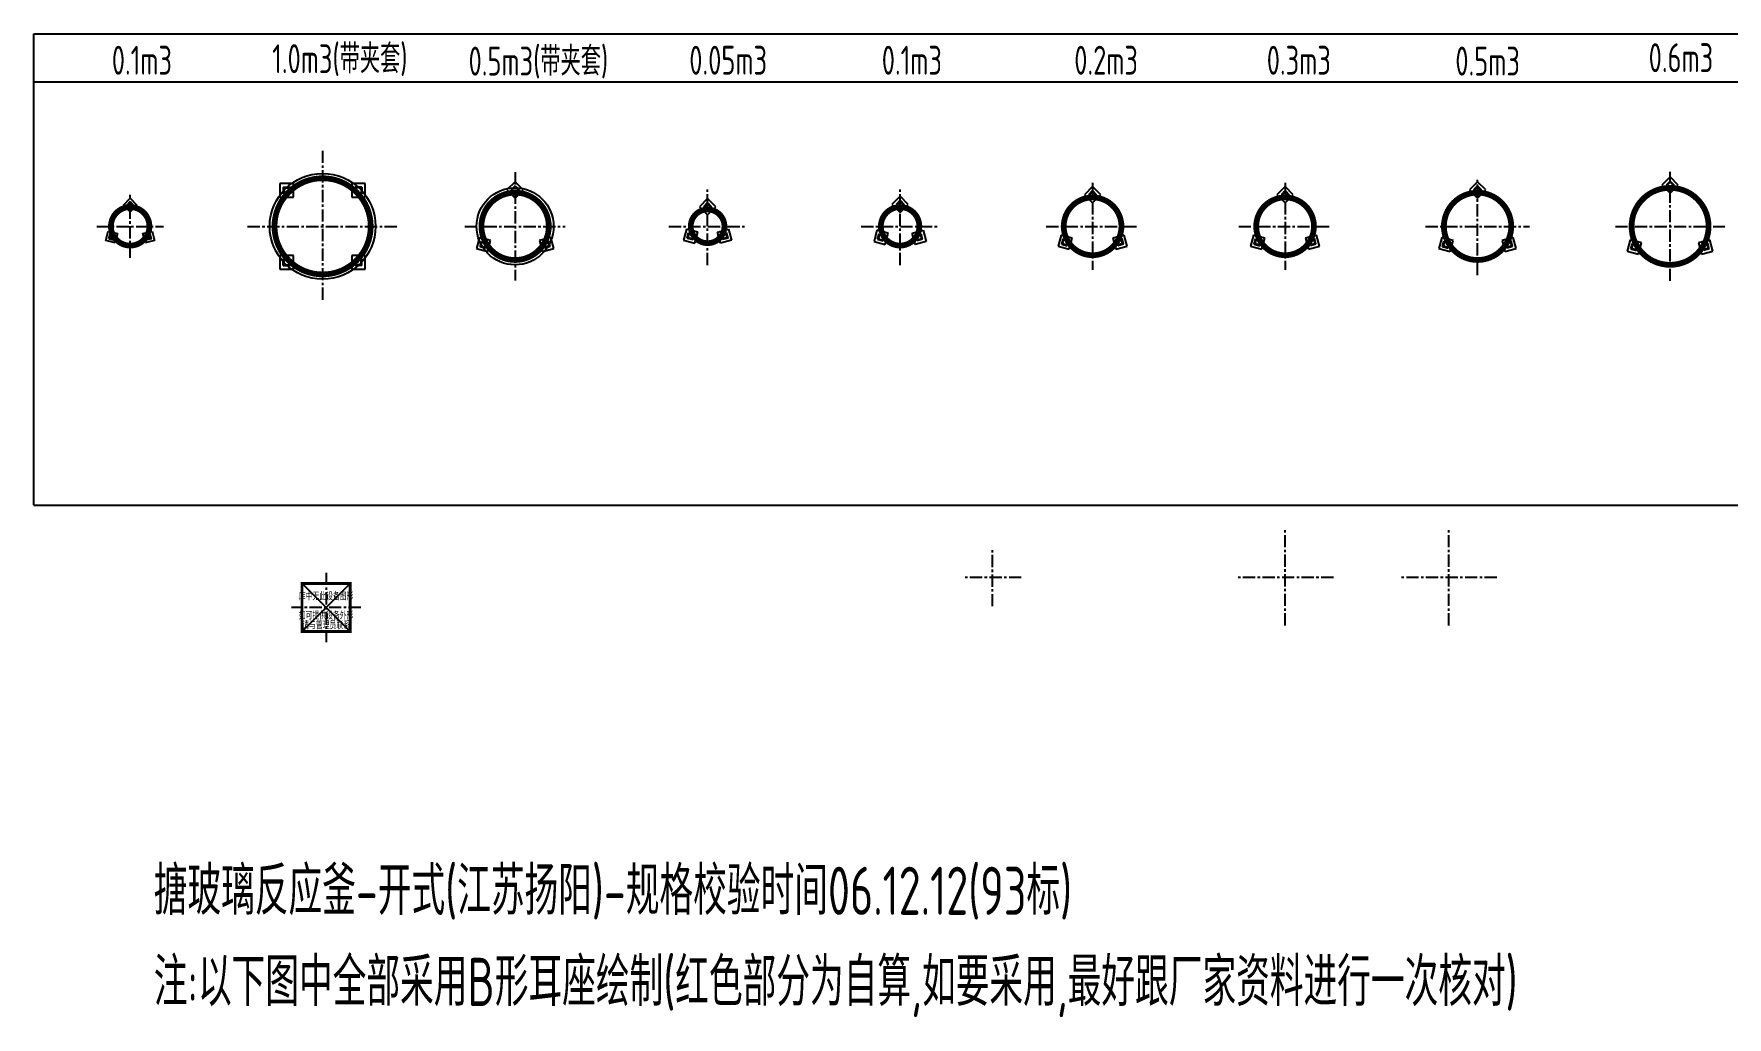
# Model space of a CAD drawing. Header units: millimetres. Extents: x -10878 to 64959, y -43701 to 1476.
# Drawn here: x -5878 to 11715, y -29009 to -18792 of the extents above; entities that cross this region are included whole.
import ezdxf
from ezdxf.enums import TextEntityAlignment as Align

# ---------------------------------------------------------------- set-up
doc = ezdxf.new("R2010")
doc.units = ezdxf.units.MM
doc.linetypes.add('CENTERX2', pattern=[101.6, 63.5, -12.7, 12.7, -12.7])
for name, color, linetype in [('0DataFlow-GsBzCenterLine', 1, 'CENTERX2'), ('0DataFlow-GsBzEquip', 4, 'Continuous'), ('0DataFlow-GsBzEquipComment', 252, 'Continuous'), ('0DataFlow-GsBzEquipDefault', 3, 'Continuous'), ('0DataFlow-GsText', 2, 'Continuous')]:
    doc.layers.add(name, color=color, linetype=linetype)
doc.styles.add('DataFlow', font='tssdeng.shx', dxfattribs={"width": 0.7, "bigfont": 'hztxt.shx'})

# ---------------------------------------------------------------- blocks, each defined once
blk = doc.blocks.new('GsBzTank-V600D800LS')
for p, q in [((0, 513), (-85, 428)), ((-85, 428), (0, 343)), ((0, 471), (-42, 428)), ((-42, 428), (-35, 428)), ((-7, 452), (-28, 431)), ((85, 428), (0, 513)), ((0, 471), (42, 428)), ((0, 343), (85, 428)), ((7, 452), (28, 431)), ((42, 428), (35, 428)), ((-413, -141), (-444, -257)), ((-297, -172), (-413, -141)), ((-328, -288), (-297, -172)), ((413, -141), (297, -172)), ((297, -172), (328, -288)), ((444, -257), (413, -141)), ((-444, -257), (-328, -288)), ((-408, -235), (-392, -177)), ((-408, -235), (-350, -251)), ((-395, -220), (-388, -191)), ((-392, -177), (-389, -184)), ((-388, -232), (-359, -240)), ((-350, -251), (-353, -245)), ((328, -288), (444, -257)), ((408, -235), (350, -251)), ((350, -251), (353, -245)), ((388, -232), (359, -240)), ((395, -220), (388, -191)), ((392, -177), (389, -184)), ((408, -235), (392, -177))]:
    blk.add_line(p, q)
at = {"const_width": 60}
blk.add_lwpolyline([(-400, 0, 0.098491), (-370, -153, 0.098491), (-283, -283, 0.098491), (-153, -370, 0.098491), (0, -400, 0.098491), (153, -370, 0.098491), (283, -283, 0.098491), (370, -153, 0.098491), (400, 0, 0.098491), (370, 153, 0.098491), (283, 283, 0.098491), (153, 370, 0.098491), (0, 400, 0.098491), (-153, 370, 0.098491), (-283, 283, 0.098491), (-370, 153, 0.098491)], format="xyb", close=True, dxfattribs=at)
for centre in [(0, 400), (-346, -200), (346, -200)]:
    blk.add_circle(centre, 13)
for centre, start, end in [((-35, 438), 269.8564, 315), ((0, 445), 45, 135), ((35, 438), 225, 270.1436), ((-386, -223), 165, 255), ((-397, -189), 345, 30.1436), ((-362, -250), 29.8564, 75), ((362, -250), 105, 150.1436), ((397, -189), 149.8564, 195), ((386, -223), 285, 15)]:
    blk.add_arc(centre, 10, start, end)
at = {"layer": '0DataFlow-GsBzCenterLine', "linetype": 'CENTERX2', "ltscale": 2}
for p, q in [((0, -568), (0, 568)), ((-568, 0), (568, 0))]:
    blk.add_line(p, q, dxfattribs=at)
at = {"layer": '0DataFlow-GsBzEquipComment', "style": 'DataFlow', "width": 0.7, "flags": 1}
for tag, p in [('VERSION', (500, -700)), ('SPECIES', (500, -1300)), ('VOLUME', (500, -1500)), ('FLOORHEIGHT', (500, -1700)), ('XPOSITION', (500, -1900)), ('YPOSITION', (500, -2100)), ('EMPTYWEIGHT', (500, -2300)), ('STATICLOAD', (500, -2500)), ('DYNAMICLOAD', (500, -2700)), ('SUPPORMETHOD', (500, -2900)), ('HOLEMETHOD', (500, -3100)), ('BASEMETHOD', (500, -3300)), ('COMMENT', (500, -3500)), ('OPTION', (500, -3700))]:
    blk.add_attdef(tag, p, '', height=150, dxfattribs=at)
at = {"layer": '0DataFlow-GsBzEquipComment', "style": 'DataFlow', "width": 0.7}
for tag, p in [('TAG', (500, -900)), ('GSBZTYPE', (500, -1100))]:
    blk.add_attdef(tag, p, '', height=150, dxfattribs=at)
blk = doc.blocks.new('GsBzTank-V500D700LS')
for p, q in [((0, 463), (-85, 378)), ((-85, 378), (0, 293)), ((0, 421), (-42, 378)), ((-42, 378), (-35, 378)), ((-7, 402), (-28, 381)), ((85, 378), (0, 463)), ((0, 421), (42, 378)), ((0, 293), (85, 378)), ((7, 402), (28, 381)), ((42, 378), (35, 378)), ((-370, -116), (-401, -232)), ((-254, -147), (-370, -116)), ((-364, -210), (-349, -152)), ((-352, -195), (-344, -166)), ((-349, -152), (-345, -159)), ((-285, -263), (-254, -147)), ((370, -116), (254, -147)), ((254, -147), (285, -263)), ((352, -195), (344, -166)), ((349, -152), (345, -159)), ((364, -210), (349, -152)), ((401, -232), (370, -116)), ((-401, -232), (-285, -263)), ((-364, -210), (-306, -226)), ((-345, -207), (-316, -215)), ((-306, -226), (-310, -220)), ((285, -263), (401, -232)), ((364, -210), (306, -226)), ((306, -226), (310, -220)), ((345, -207), (316, -215))]:
    blk.add_line(p, q)
at = {"ltscale": 2, "const_width": 60}
blk.add_lwpolyline([(0, 350, 0.098491), (-134, 323, 0.098491), (-247, 247, 0.098491), (-323, 134, 0.098491), (-350, 0, 0.098491), (-323, -134, 0.098491), (-247, -247, 0.098491), (-134, -323, 0.098491), (0, -350, 0.098491), (134, -323, 0.098491), (247, -247, 0.098491), (323, -134, 0.098491), (350, 0, 0.098491), (323, 134, 0.098491), (247, 247, 0.098491), (134, 323, 0.098491)], format="xyb", close=True, dxfattribs=at)
for centre in [(0, 350), (-303, -175), (303, -175)]:
    blk.add_circle(centre, 13)
for centre, start, end in [((-35, 388), 269.8564, 315), ((0, 395), 45, 135), ((35, 388), 225, 270.1436), ((-354, -164), 345, 30.1436), ((354, -164), 149.8564, 195), ((-342, -198), 165, 255), ((-319, -225), 29.8564, 75), ((319, -225), 105, 150.1436), ((342, -198), 285, 15)]:
    blk.add_arc(centre, 10, start, end)
at = {"layer": '0DataFlow-GsBzCenterLine', "linetype": 'CENTERX2', "ltscale": 2}
for p, q in [((0, -506), (0, 506)), ((-540, 0), (540, 0))]:
    blk.add_line(p, q, dxfattribs=at)
at = {"layer": '0DataFlow-GsBzEquipComment', "style": 'DataFlow', "width": 0.7, "flags": 1}
for tag, p in [('VERSION', (500, -400)), ('SPECIES', (500, -1000)), ('VOLUME', (500, -1200)), ('FLOORHEIGHT', (500, -1400)), ('XPOSITION', (500, -1600)), ('YPOSITION', (500, -1800)), ('EMPTYWEIGHT', (500, -2000)), ('STATICLOAD', (500, -2200)), ('DYNAMICLOAD', (500, -2400)), ('SUPPORMETHOD', (500, -2600)), ('HOLEMETHOD', (500, -2800)), ('BASEMETHOD', (500, -3000)), ('COMMENT', (500, -3200)), ('OPTION', (500, -3400))]:
    blk.add_attdef(tag, p, '', height=150, dxfattribs=at)
at = {"layer": '0DataFlow-GsBzEquipComment', "style": 'DataFlow', "width": 0.7}
for tag, p in [('TAG', (500, -600)), ('GSBZTYPE', (500, -800))]:
    blk.add_attdef(tag, p, '', height=150, dxfattribs=at)
blk = doc.blocks.new('GsBzTank-V300D600LS')
for p, q in [((0, 413), (-85, 328)), ((0, 371), (-42, 328)), ((-7, 352), (-28, 331)), ((85, 328), (0, 413)), ((0, 371), (42, 328)), ((7, 352), (28, 331)), ((-85, 328), (0, 243)), ((-42, 328), (-35, 328)), ((0, 243), (85, 328)), ((42, 328), (35, 328)), ((-327, -91), (-358, -207)), ((-211, -122), (-327, -91)), ((-321, -185), (-306, -127)), ((-309, -170), (-301, -141)), ((-306, -127), (-302, -134)), ((-242, -238), (-211, -122)), ((327, -91), (211, -122)), ((211, -122), (242, -238)), ((309, -170), (301, -141)), ((306, -127), (302, -134)), ((321, -185), (306, -127)), ((358, -207), (327, -91)), ((-358, -207), (-242, -238)), ((-321, -185), (-263, -201)), ((-302, -182), (-273, -190)), ((-263, -201), (-267, -195)), ((242, -238), (358, -207)), ((321, -185), (263, -201)), ((263, -201), (267, -195)), ((302, -182), (273, -190))]:
    blk.add_line(p, q)
at = {"ltscale": 2, "const_width": 60}
blk.add_lwpolyline([(-300, 0, 0.098491), (-277, -115, 0.098491), (-212, -212, 0.098491), (-115, -277, 0.098491), (0, -300, 0.098491), (115, -277, 0.098491), (212, -212, 0.098491), (277, -115, 0.098491), (300, 0, 0.098491), (277, 115, 0.098491), (212, 212, 0.098491), (115, 277, 0.098491), (0, 300, 0.098491), (-115, 277, 0.098491), (-212, 212, 0.098491), (-277, 115, 0.098491)], format="xyb", close=True, dxfattribs=at)
for centre in [(0, 300), (-260, -150), (260, -150)]:
    blk.add_circle(centre, 13)
for centre, start, end in [((0, 345), 45, 135), ((-35, 338), 269.8564, 315), ((35, 338), 225, 270.1436), ((-299, -173), 165, 255), ((-311, -139), 345, 30.1436), ((311, -139), 149.8564, 195), ((299, -173), 285, 15), ((-275, -200), 29.8564, 75), ((275, -200), 105, 150.1436)]:
    blk.add_arc(centre, 10, start, end)
at = {"layer": '0DataFlow-GsBzCenterLine', "linetype": 'CENTERX2', "ltscale": 2}
for p, q in [((0, 453), (0, -453)), ((-482, 0), (482, 0))]:
    blk.add_line(p, q, dxfattribs=at)
at = {"layer": '0DataFlow-GsBzEquipComment', "style": 'DataFlow', "width": 0.7, "flags": 1}
for tag, p in [('VERSION', (500, -400)), ('SPECIES', (500, -1000)), ('VOLUME', (500, -1200)), ('FLOORHEIGHT', (500, -1400)), ('XPOSITION', (500, -1600)), ('YPOSITION', (500, -1800)), ('EMPTYWEIGHT', (500, -2000)), ('STATICLOAD', (500, -2200)), ('DYNAMICLOAD', (500, -2400)), ('SUPPORMETHOD', (500, -2600)), ('HOLEMETHOD', (500, -2800)), ('BASEMETHOD', (500, -3000)), ('COMMENT', (500, -3200)), ('OPTION', (500, -3400))]:
    blk.add_attdef(tag, p, '', height=150, dxfattribs=at)
at = {"layer": '0DataFlow-GsBzEquipComment', "style": 'DataFlow', "width": 0.7}
for tag, p in [('TAG', (500, -600)), ('GSBZTYPE', (500, -800))]:
    blk.add_attdef(tag, p, '', height=150, dxfattribs=at)
blk = doc.blocks.new('GsBzTank-V200D600LS')
for p, q in [((0, 413), (-85, 328)), ((0, 371), (-42, 328)), ((-7, 352), (-28, 331)), ((85, 328), (0, 413)), ((0, 371), (42, 328)), ((7, 352), (28, 331)), ((-85, 328), (0, 243)), ((-42, 328), (-35, 328)), ((0, 243), (85, 328)), ((42, 328), (35, 328)), ((-327, -91), (-358, -207)), ((-211, -122), (-327, -91)), ((-321, -185), (-306, -127)), ((-309, -170), (-301, -141)), ((-306, -127), (-302, -134)), ((-242, -238), (-211, -122)), ((327, -91), (211, -122)), ((211, -122), (242, -238)), ((309, -170), (301, -141)), ((306, -127), (302, -134)), ((321, -185), (306, -127)), ((358, -207), (327, -91)), ((-358, -207), (-242, -238)), ((-321, -185), (-263, -201)), ((-302, -182), (-273, -190)), ((-263, -201), (-267, -195)), ((242, -238), (358, -207)), ((321, -185), (263, -201)), ((263, -201), (267, -195)), ((302, -182), (273, -190))]:
    blk.add_line(p, q)
at = {"ltscale": 2, "const_width": 60}
blk.add_lwpolyline([(-300, 0, 0.098491), (-277, -115, 0.098491), (-212, -212, 0.098491), (-115, -277, 0.098491), (0, -300, 0.098491), (115, -277, 0.098491), (212, -212, 0.098491), (277, -115, 0.098491), (300, 0, 0.098491), (277, 115, 0.098491), (212, 212, 0.098491), (115, 277, 0.098491), (0, 300, 0.098491), (-115, 277, 0.098491), (-212, 212, 0.098491), (-277, 115, 0.098491)], format="xyb", close=True, dxfattribs=at)
for centre in [(0, 300), (-260, -150), (260, -150)]:
    blk.add_circle(centre, 13)
for centre, start, end in [((0, 345), 45, 135), ((-35, 338), 269.8564, 315), ((35, 338), 225, 270.1436), ((-299, -173), 165, 255), ((-311, -139), 345, 30.1436), ((311, -139), 149.8564, 195), ((299, -173), 285, 15), ((-275, -200), 29.8564, 75), ((275, -200), 105, 150.1436)]:
    blk.add_arc(centre, 10, start, end)
at = {"layer": '0DataFlow-GsBzCenterLine', "linetype": 'CENTERX2', "ltscale": 2}
for p, q in [((0, 453), (0, -453)), ((-482, 0), (482, 0))]:
    blk.add_line(p, q, dxfattribs=at)
at = {"layer": '0DataFlow-GsBzEquipComment', "style": 'DataFlow', "width": 0.7, "flags": 1}
for tag, p in [('VERSION', (500, -400)), ('SPECIES', (500, -1000)), ('VOLUME', (500, -1200)), ('FLOORHEIGHT', (500, -1400)), ('XPOSITION', (500, -1600)), ('YPOSITION', (500, -1800)), ('EMPTYWEIGHT', (500, -2000)), ('STATICLOAD', (500, -2200)), ('DYNAMICLOAD', (500, -2400)), ('SUPPORMETHOD', (500, -2600)), ('HOLEMETHOD', (500, -2800)), ('BASEMETHOD', (500, -3000)), ('COMMENT', (500, -3200)), ('OPTION', (500, -3400))]:
    blk.add_attdef(tag, p, '', height=150, dxfattribs=at)
at = {"layer": '0DataFlow-GsBzEquipComment', "style": 'DataFlow', "width": 0.7}
for tag, p in [('TAG', (500, -600)), ('GSBZTYPE', (500, -800))]:
    blk.add_attdef(tag, p, '', height=150, dxfattribs=at)
blk = doc.blocks.new('GsBzTank-V100D400LS')
for p, q in [((0, 313), (-85, 228)), ((-85, 228), (0, 143)), ((0, 271), (-42, 228)), ((-42, 228), (-35, 228)), ((-7, 252), (-28, 231)), ((85, 228), (0, 313)), ((0, 271), (42, 228)), ((0, 143), (85, 228)), ((7, 252), (28, 231)), ((42, 228), (35, 228)), ((-240, -41), (-271, -157)), ((-271, -157), (-155, -188)), ((-124, -72), (-240, -41)), ((-234, -135), (-219, -77)), ((-234, -135), (-176, -151)), ((-222, -120), (-214, -91)), ((-219, -77), (-215, -84)), ((-215, -132), (-186, -140)), ((-176, -151), (-180, -145)), ((-155, -188), (-124, -72)), ((124, -72), (240, -41)), ((155, -188), (124, -72)), ((271, -157), (155, -188)), ((234, -135), (176, -151)), ((176, -151), (180, -145)), ((215, -132), (186, -140)), ((222, -120), (214, -91)), ((219, -77), (215, -84)), ((234, -135), (219, -77)), ((240, -41), (271, -157))]:
    blk.add_line(p, q)
at = {"ltscale": 2, "const_width": 60}
blk.add_lwpolyline([(-200, 0, 1), (200, 0, 1), (-200, 0, 1)], format="xyb", dxfattribs=at)
for centre in [(0, 200), (-173, -100), (173, -100)]:
    blk.add_circle(centre, 13)
for centre, start, end in [((-35, 238), 269.8564, 315), ((0, 245), 45, 135), ((35, 238), 225, 270.1436), ((-212, -123), 165, 255), ((-224, -89), 345, 30.1436), ((-189, -150), 29.8564, 75), ((189, -150), 105, 150.1436), ((224, -89), 149.8564, 195), ((212, -123), 285, 15)]:
    blk.add_arc(centre, 10, start, end)
at = {"layer": '0DataFlow-GsBzCenterLine', "linetype": 'CENTERX2', "ltscale": 2}
for p, q in [((0, -403), (0, 403)), ((-403, 0), (403, 0))]:
    blk.add_line(p, q, dxfattribs=at)
at = {"layer": '0DataFlow-GsBzEquipComment', "style": 'DataFlow', "width": 0.7, "flags": 1}
for tag, p in [('VERSION', (400, -400)), ('SPECIES', (400, -1000)), ('VOLUME', (400, -1200)), ('FLOORHEIGHT', (400, -1400)), ('XPOSITION', (400, -1600)), ('YPOSITION', (400, -1800)), ('EMPTYWEIGHT', (400, -2000)), ('STATICLOAD', (400, -2200)), ('DYNAMICLOAD', (400, -2400)), ('SUPPORMETHOD', (400, -2600)), ('HOLEMETHOD', (400, -2800)), ('BASEMETHOD', (400, -3000)), ('COMMENT', (400, -3200)), ('OPTION', (400, -3400))]:
    blk.add_attdef(tag, p, '', height=150, dxfattribs=at)
at = {"layer": '0DataFlow-GsBzEquipComment', "style": 'DataFlow', "width": 0.7}
for tag, p in [('TAG', (400, -600)), ('GSBZTYPE', (400, -800))]:
    blk.add_attdef(tag, p, '', height=150, dxfattribs=at)
blk = doc.blocks.new('GsBzTank-V50D350LS')
for p, q in [((0, 288), (-85, 203)), ((-85, 203), (0, 118)), ((0, 246), (-42, 203)), ((-42, 203), (-35, 203)), ((-7, 227), (-28, 206)), ((85, 203), (0, 288)), ((0, 246), (42, 203)), ((0, 118), (85, 203)), ((7, 227), (28, 206)), ((42, 203), (35, 203)), ((-218, -28), (-250, -144)), ((-250, -144), (-134, -175)), ((-103, -59), (-218, -28)), ((-213, -123), (-197, -65)), ((-213, -123), (-155, -138)), ((-200, -108), (-193, -79)), ((-197, -65), (-194, -71)), ((-193, -120), (-164, -128)), ((-155, -138), (-158, -132)), ((-134, -175), (-103, -59)), ((103, -59), (218, -28)), ((134, -175), (103, -59)), ((250, -144), (134, -175)), ((213, -123), (155, -138)), ((155, -138), (158, -132)), ((193, -120), (164, -128)), ((200, -108), (193, -79)), ((197, -65), (194, -71)), ((213, -123), (197, -65)), ((218, -28), (250, -144))]:
    blk.add_line(p, q)
at = {"ltscale": 2, "const_width": 60}
blk.add_lwpolyline([(-175, 0, 1), (175, 0, 1)], format="xyb", close=True, dxfattribs=at)
for centre in [(0, 175), (-152, -88), (152, -88)]:
    blk.add_circle(centre, 13)
for centre, start, end in [((-35, 213), 269.8564, 315), ((0, 220), 45, 135), ((35, 213), 225, 270.1436), ((-191, -110), 165, 255), ((-202, -76), 345, 30.1436), ((-167, -137), 29.8564, 75), ((167, -137), 105, 150.1436), ((202, -76), 149.8564, 195), ((191, -110), 285, 15)]:
    blk.add_arc(centre, 10, start, end)
at = {"layer": '0DataFlow-GsBzCenterLine', "linetype": 'CENTERX2', "ltscale": 2}
for p, q in [((0, -403), (0, 403)), ((-403, 0), (403, 0))]:
    blk.add_line(p, q, dxfattribs=at)
at = {"layer": '0DataFlow-GsBzEquipComment', "style": 'DataFlow', "width": 0.7, "flags": 1}
for tag, p in [('VERSION', (400, -400)), ('SPECIES', (400, -1000)), ('VOLUME', (400, -1200)), ('FLOORHEIGHT', (400, -1400)), ('XPOSITION', (400, -1600)), ('YPOSITION', (400, -1800)), ('EMPTYWEIGHT', (400, -2000)), ('STATICLOAD', (400, -2200)), ('DYNAMICLOAD', (400, -2400)), ('SUPPORMETHOD', (400, -2600)), ('HOLEMETHOD', (400, -2800)), ('BASEMETHOD', (400, -3000)), ('COMMENT', (400, -3200)), ('OPTION', (400, -3400))]:
    blk.add_attdef(tag, p, '', height=150, dxfattribs=at)
at = {"layer": '0DataFlow-GsBzEquipComment', "style": 'DataFlow', "width": 0.7}
for tag, p in [('TAG', (400, -600)), ('GSBZTYPE', (400, -800))]:
    blk.add_attdef(tag, p, '', height=150, dxfattribs=at)
blk = doc.blocks.new('GsBzEquipDefault')
at = {"color": 1, "linetype": 'CENTERX2', "ltscale": 2}
for p, q in [((0, 361), (0, -361)), ((361, 0), (-361, 0))]:
    blk.add_line(p, q, dxfattribs=at)
for p, q in [((-250, -250), (250, 250)), ((-250, 250), (250, -250))]:
    blk.add_line(p, q)
at = {"const_width": 30}
blk.add_lwpolyline([(-250, 250), (250, 250), (250, -250), (-250, -250), (-250, 250)], dxfattribs=at)
at = {"style": 'DataFlow', "width": 0.7}
for s, p in [('库中无此设备图形', (0, 75)), ('如可提供设备外形', (0, -125)), ('请与管理员联系', (0, -225))]:
    blk.add_text(s, height=75, dxfattribs=at).set_placement(p, align=Align.CENTER)
at = {"layer": '0DataFlow-GsBzEquipComment', "style": 'DataFlow', "width": 0.7, "flags": 1}
for tag, p in [('VERSION', (500, -200)), ('SPECIES', (500, -800)), ('VOLUME', (500, -1000)), ('FLOORHEIGHT', (500, -1200)), ('XPOSITION', (500, -1400)), ('YPOSITION', (500, -1600)), ('EMPTYWEIGHT', (500, -1800)), ('STATICLOAD', (500, -2000)), ('DYNAMICLOAD', (500, -2200)), ('SUPPORMETHOD', (500, -2400)), ('HOLEMETHOD', (500, -2600)), ('BASEMETHOD', (500, -2800)), ('COMMENT', (500, -3000)), ('OPTION', (500, -3200))]:
    blk.add_attdef(tag, p, '', height=150, dxfattribs=at)
at = {"layer": '0DataFlow-GsBzEquipComment', "style": 'DataFlow', "width": 0.7}
for tag, p in [('TAG', (500, -400)), ('GSBZTYPE', (500, -600))]:
    blk.add_attdef(tag, p, '', height=150, dxfattribs=at)
blk = doc.blocks.new('*U51')
at = {"linetype": 'CENTERX2', "ltscale": 2}
for p, q in [((0, -300), (0, 300)), ((300, 0), (-300, 0))]:
    blk.add_line(p, q, dxfattribs=at)
blk = doc.blocks.new('*U52')
at = {"linetype": 'CENTERX2', "ltscale": 2}
for p, q in [((0, -500), (0, 500)), ((500, 0), (-500, 0))]:
    blk.add_line(p, q, dxfattribs=at)

msp = doc.modelspace()

# ---------------------------------------------------------------- linework, layer by layer
for p, q in [((-3321.17, -20348.46), (-3321.17, -20488.46)), ((-3181.17, -20348.46), (-3321.17, -20348.46)), ((-3286.17, -20383.46), (-3286.17, -20453.46)), ((-3286.17, -20383.46), (-3216.17, -20383.46)), ((-3278.17, -20401.46), (-3278.17, -20441.16)), ((-3268.17, -20391.46), (-3228.47, -20391.46)), ((-3216.17, -20383.46), (-3221.5, -20388.63)), ((-3181.17, -20488.46), (-3181.17, -20348.46)), ((-2434.06, -20348.46), (-2574.06, -20348.46)), ((-2574.06, -20348.46), (-2574.06, -20488.46)), ((-2469.06, -20383.46), (-2539.06, -20383.46)), ((-2539.06, -20383.46), (-2533.73, -20388.63)), ((-2487.06, -20391.46), (-2526.76, -20391.46)), ((-2477.06, -20401.46), (-2477.06, -20441.16)), ((-2469.06, -20383.46), (-2469.06, -20453.46)), ((-2434.06, -20488.46), (-2434.06, -20348.46)), ((-877.62, -20328.88), (-962.47, -20413.73)), ((-877.62, -20371.3), (-920.04, -20413.73)), ((-884.69, -20389.69), (-905.82, -20410.82)), ((-792.76, -20413.73), (-877.62, -20328.88)), ((-877.62, -20371.3), (-835.19, -20413.73)), ((-870.54, -20389.69), (-849.41, -20410.82)), ((-4947.74, -20570.8), (-4877.03, -20500.09)), ((-4877.03, -20641.51), (-4947.74, -20570.8)), ((-4877.03, -20535.44), (-4912.38, -20570.8)), ((-4912.38, -20570.8), (-4903.43, -20571.28)), ((-4884.1, -20556.66), (-4895.81, -20568.37)), ((-4877.03, -20500.09), (-4806.32, -20570.8)), ((-4877.03, -20535.44), (-4841.67, -20570.8)), ((-4806.32, -20570.8), (-4877.03, -20641.51)), ((-4869.96, -20556.66), (-4858.25, -20568.37)), ((-4841.67, -20570.8), (-4850.63, -20571.28)), ((-3321.17, -20488.46), (-3181.17, -20488.46)), ((-3286.17, -20453.46), (-3280.99, -20448.13)), ((-2574.06, -20488.46), (-2434.06, -20488.46)), ((-2469.06, -20453.46), (-2474.24, -20448.13)), ((-962.47, -20413.73), (-877.62, -20498.58)), ((-920.04, -20413.73), (-912.91, -20413.75)), ((-877.62, -20498.58), (-792.76, -20413.73)), ((-835.19, -20413.73), (-842.32, -20413.75)), ((-5129.84, -20937.97), (-5103.96, -20841.38)), ((-5103.96, -20841.38), (-5007.37, -20867.26)), ((-5099.22, -20920.3), (-5086.28, -20872)), ((-5099.22, -20920.3), (-5050.93, -20933.24)), ((-5086.28, -20872), (-5081.38, -20879.52)), ((-5084.39, -20903.57), (-5080.1, -20887.57)), ((-5077.32, -20915.81), (-5061.32, -20920.1)), ((-5050.93, -20933.24), (-5054.99, -20925.24)), ((-5007.37, -20867.26), (-5033.25, -20963.86)), ((-4746.69, -20867.26), (-4650.1, -20841.38)), ((-4720.81, -20963.86), (-4746.69, -20867.26)), ((-4654.83, -20920.3), (-4703.13, -20933.24)), ((-4703.13, -20933.24), (-4699.07, -20925.24)), ((-4676.74, -20915.81), (-4692.74, -20920.1)), ((-4669.67, -20903.57), (-4673.96, -20887.57)), ((-4667.78, -20872), (-4672.68, -20879.52)), ((-4654.83, -20920.3), (-4667.78, -20872)), ((-4650.1, -20841.38), (-4624.22, -20937.97)), ((-1247.65, -20907.67), (-1278.7, -21023.58)), ((-1131.73, -20938.73), (-1247.65, -20907.67)), ((-507.59, -20907.67), (-623.5, -20938.73)), ((-476.53, -21023.58), (-507.59, -20907.67)), ((-5033.25, -20963.86), (-5129.84, -20937.97)), ((-4624.22, -20937.97), (-4720.81, -20963.86)), ((-3181.17, -21095.57), (-3321.17, -21095.57)), ((-3321.17, -21095.57), (-3321.17, -21235.57)), ((-3181.17, -21235.57), (-3181.17, -21095.57)), ((-2434.06, -21095.57), (-2574.06, -21095.57)), ((-2574.06, -21095.57), (-2574.06, -21235.57)), ((-2434.06, -21235.57), (-2434.06, -21095.57)), ((-1278.7, -21023.58), (-1162.79, -21054.64)), ((-1241.96, -21002.37), (-1226.43, -20944.41)), ((-1241.96, -21002.37), (-1184.01, -21017.9)), ((-1229.58, -20987.05), (-1221.84, -20958.19)), ((-1226.43, -20944.41), (-1222.85, -20950.58)), ((-1222.5, -20999.3), (-1193.64, -21007.03)), ((-1184.01, -21017.9), (-1187.55, -21011.71)), ((-1162.79, -21054.64), (-1131.73, -20938.73)), ((-623.5, -20938.73), (-592.44, -21054.64)), ((-592.44, -21054.64), (-476.53, -21023.58)), ((-513.27, -21002.37), (-571.22, -21017.9)), ((-571.22, -21017.9), (-567.68, -21011.71)), ((-532.73, -20999.3), (-561.59, -21007.03)), ((-525.66, -20987.05), (-533.39, -20958.19)), ((-528.8, -20944.41), (-532.38, -20950.58)), ((-513.27, -21002.37), (-528.8, -20944.41)), ((-3321.17, -21235.57), (-3181.17, -21235.57)), ((-3286.17, -21200.57), (-3286.17, -21130.57)), ((-3286.17, -21130.57), (-3280.99, -21135.9)), ((-3286.17, -21200.57), (-3216.17, -21200.57)), ((-3278.17, -21182.57), (-3278.17, -21142.86)), ((-3268.17, -21192.57), (-3228.47, -21192.57)), ((-3216.17, -21200.57), (-3221.5, -21195.39)), ((-2574.06, -21235.57), (-2434.06, -21235.57)), ((-2539.06, -21200.57), (-2533.73, -21195.39)), ((-2469.06, -21200.57), (-2539.06, -21200.57)), ((-2487.06, -21192.57), (-2526.76, -21192.57)), ((-2477.06, -21182.57), (-2477.06, -21142.86)), ((-2469.06, -21130.57), (-2474.24, -21135.9)), ((-2469.06, -21200.57), (-2469.06, -21130.57))]:
    msp.add_line(p, q)
at = {"ltscale": 2, "const_width": 60}
for points in [[(-2377.62, -20792.01, 0.0984914), (-2415.68, -20600.67, 0.0984914), (-2524.06, -20438.46, 0.0984914), (-2686.27, -20330.07, 0.0984914), (-2877.62, -20292.01, 0.0984914), (-3068.96, -20330.07, 0.0984914), (-3231.17, -20438.46, 0.0984914), (-3339.56, -20600.67, 0.0984914), (-3377.62, -20792.01, 0.0984914), (-3339.56, -20983.35, 0.0984914), (-3231.17, -21145.57, 0.0984914), (-3068.96, -21253.95, 0.0984914), (-2877.62, -21292.01, 0.0984914), (-2686.27, -21253.95, 0.0984914), (-2524.06, -21145.57, 0.0984914), (-2415.68, -20983.35, 0.0984914)], [(-4877.03, -20592.01, 0.0984914), (-4953.57, -20607.24, 0.0984914), (-5018.45, -20650.59, 0.0984914), (-5061.81, -20715.48, 0.0984914), (-5077.03, -20792.01, 0.0984914), (-5061.81, -20868.55, 0.0984914), (-5018.45, -20933.43, 0.0984914), (-4953.57, -20976.79, 0.0984914), (-4877.03, -20992.01, 0.0984914), (-4800.49, -20976.79, 0.0984914), (-4735.61, -20933.43, 0.0984914), (-4692.25, -20868.55, 0.0984914), (-4677.03, -20792.01, 0.0984914), (-4692.25, -20715.48, 0.0984914), (-4735.61, -20650.59, 0.0984914), (-4800.49, -20607.24, 0.0984914)], [(-527.62, -20792.01, 0.0984914), (-554.26, -20658.07, 0.0984914), (-630.13, -20544.53, 0.0984914), (-743.68, -20468.65, 0.0984914), (-877.62, -20442.01, 0.0984914), (-1011.55, -20468.65, 0.0984914), (-1125.1, -20544.53, 0.0984914), (-1200.97, -20658.07, 0.0984914), (-1227.62, -20792.01, 0.0984914), (-1200.97, -20925.95, 0.0984914), (-1125.1, -21039.5, 0.0984914), (-1011.55, -21115.37, 0.0984914), (-877.62, -21142.01, 0.0984914), (-743.68, -21115.37, 0.0984914), (-630.13, -21039.5, 0.0984914), (-554.26, -20925.95, 0.0984914)]]:
    msp.add_lwpolyline(points, format="xyb", close=True, dxfattribs=at)
at = {"ltscale": 2}
for centre, radius in [((-2877.62, -20792.01), 550), ((-877.62, -20792.01), 400)]:
    msp.add_circle(centre, radius, dxfattribs=at)
for centre, radius in [((-4877.03, -20592.01), 11), ((-3231.17, -20438.46), 13), ((-2524.06, -20438.46), 13), ((-877.62, -20442.01), 13), ((-5050.23, -20892.01), 11), ((-4703.82, -20892.01), 11), ((-1180.72, -20967.01), 13), ((-574.51, -20967.01), 13), ((-3231.17, -21145.57), 13), ((-2524.06, -21145.57), 13)]:
    msp.add_circle(centre, radius)
for centre, start, end in [((-3268.17, -20401.46), 90, 180), ((-3228.47, -20381.46), 270, 314.145511), ((-2526.76, -20381.46), 225.854489, 270), ((-2487.06, -20401.46), 360, 90), ((-877.62, -20396.76), 45, 135), ((-4902.88, -20561.3), 266.899086, 315), ((-4877.03, -20563.73), 45, 135), ((-4851.17, -20561.3), 225, 273.100914), ((-3288.17, -20441.16), 315.854489, 0), ((-2467.06, -20441.16), 180, 224.145511), ((-912.89, -20403.75), 269.856351, 315), ((-842.34, -20403.75), 225, 270.143649), ((-5074.73, -20906.15), 165, 255), ((-5089.76, -20884.98), 345, 33.100914), ((-5063.91, -20929.76), 26.899086, 75), ((-4690.15, -20929.76), 105, 153.100914), ((-4679.33, -20906.15), 285, 15), ((-4664.3, -20884.98), 146.899086, 195), ((-1219.92, -20989.64), 165, 255), ((-1231.5, -20955.6), 345, 30.143649), ((-1196.23, -21016.69), 29.856351, 75), ((-559, -21016.69), 105, 150.143649), ((-523.73, -20955.6), 149.856351, 195), ((-535.31, -20989.64), 285, 15), ((-3288.17, -21142.86), 360, 44.145511), ((-3268.17, -21182.57), 180, 270), ((-3228.47, -21202.57), 45.854489, 90), ((-2526.76, -21202.57), 90, 134.145511), ((-2487.06, -21182.57), 270, 0), ((-2467.06, -21142.86), 135.854489, 180)]:
    msp.add_arc(centre, 10, start, end)
at = {"layer": '0DataFlow-GsBzCenterLine', "linetype": 'CENTERX2', "ltscale": 2}
for p, q in [((-2877.62, -20005.99), (-2877.62, -21578.04)), ((-877.62, -20229.03), (-877.62, -21355)), ((-4877.03, -21120.57), (-4877.03, -20463.45)), ((-5222.65, -20792.01), (-4531.41, -20792.01)), ((-3656.36, -20792.01), (-2098.87, -20792.01)), ((-1398.79, -20792.01), (-356.44, -20792.01)), ((7124.87, -24939.76), (7124.87, -23939.76)), ((7624.87, -24439.76), (6624.87, -24439.76))]:
    msp.add_line(p, q, dxfattribs=at)
at = {"layer": '0DataFlow-GsBzEquip'}
for p, q in [((-5877.62, -18792.01), (32415.72, -18792.01)), ((-5877.62, -23689.7), (-5877.62, -18792.01)), ((-5877.62, -19292.01), (32415.72, -19292.01)), ((-5877.62, -23689.7), (32415.72, -23689.7))]:
    msp.add_line(p, q, dxfattribs=at)

# ---------------------------------------------------------------- block references
msp.add_blockref('*U51', (4082.09, -24439.76))
at = {"layer": '0DataFlow-GsBzCenterLine'}
msp.add_blockref('*U52', (8823.09, -24439.76), dxfattribs=at)
at = {"layer": '0DataFlow-GsBzEquip'}
for name, p in [('GsBzTank-V600D800LS', (11122.38, -20792.01)), ('GsBzTank-V50D350LS', (1122.38, -20792.01)), ('GsBzTank-V100D400LS', (3122.38, -20792.01)), ('GsBzTank-V200D600LS', (5122.38, -20792.01)), ('GsBzTank-V300D600LS', (7122.38, -20792.01)), ('GsBzTank-V500D700LS', (9122.38, -20792.01))]:
    msp.add_blockref(name, p, dxfattribs=at)
at = {"layer": '0DataFlow-GsBzEquipDefault'}
msp.add_blockref('GsBzEquipDefault', (-2841.21, -24752.3), dxfattribs=at)

# ---------------------------------------------------------------- texts
at = {"layer": '0DataFlow-GsText', "style": 'DataFlow', "width": 0.7}
for s, p in [('0.1m3', (-5068.03, -19216.11)), ('1.0m3(带夹套)', (-3401.05, -19200.5)), ('0.5m3(带夹套)', (-1361.29, -19225.46)), ('0.05m3', (931.97, -19216.11)), ('0.1m3', (2931.97, -19216.11)), ('0.2m3', (4931.97, -19216.11)), ('0.3m3', (6931.97, -19216.11)), ('0.5m3', (8891.49, -19225.46)), ('0.6m3', (10900.11, -19189.66))]:
    msp.add_text(s, height=300, dxfattribs=at).set_placement(p)
at = {"layer": '0DataFlow-GsText', "color": 3, "style": 'DataFlow', "width": 0.7}
for s, p in [('搪玻璃反应釜-开式(江苏扬阳)-规格校验时间06.12.12(93标)', (-4631.46, -27946.54)), ('注:以下图中全部采用B形耳座绘制(红色部分为自算,如要采用,最好跟厂家资料进行一次核对)', (-4631.46, -28892.78))]:
    msp.add_text(s, height=500, dxfattribs=at).set_placement(p)

doc.saveas('drawing.dxf')
